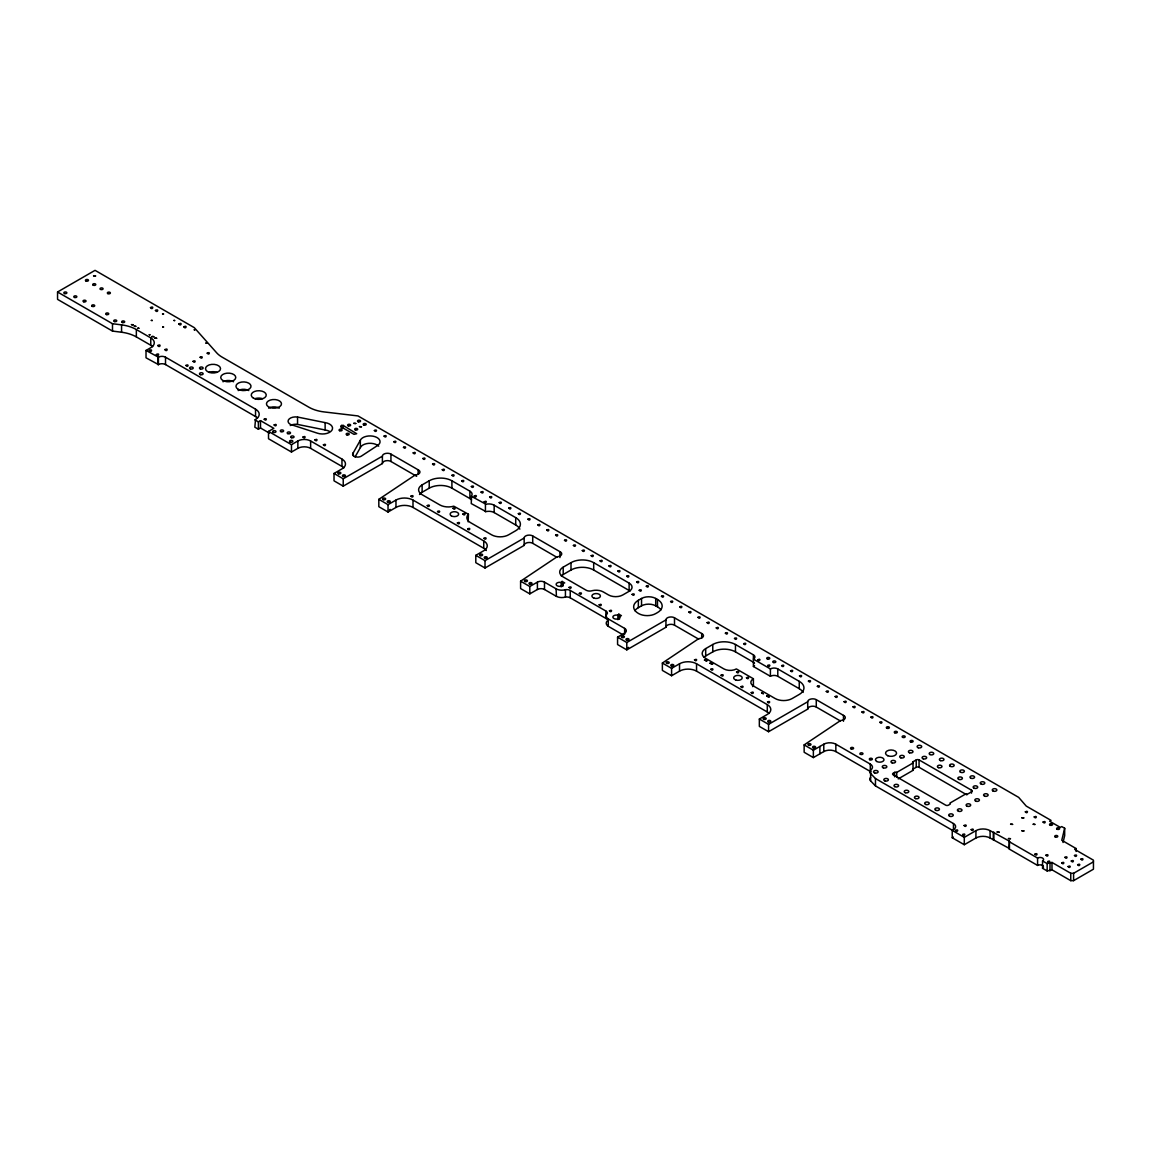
<?xml version="1.0" encoding="UTF-8"?>
<svg xmlns="http://www.w3.org/2000/svg" width="1151" height="1151" viewBox="0 0 1151 1151"><rect width="100%" height="100%" fill="white"/><g stroke="black" fill="none" stroke-linecap="round" stroke-linejoin="round"><path stroke-width="1.5" d="M152.68 346.681A12.028 6.949 0 0 0 150.767 345.242L136.35 336.912A30.07 17.366 0 0 0 121.574 332.236L112.496 331.085L57.55 299.361L57.55 291.994L95.044 270.341L194.289 327.647L216.661 352.81A30.07 17.366 0 0 0 222.157 357.155L308.842 407.195A30.07 17.366 0 0 0 324.093 411.929L357.975 415.928L1018.664 797.37L1026.246 806.088L1051.064 820.404L1049.64 821.224L1060.272 827.368L1061.697 826.547L1064.675 828.274L1061.769 840.259L1076.084 848.532L1076.084 851.467M1063.006 842.489L1064.675 835.64L1064.675 828.274M353.285 452.746L360.349 440.214A10.028 5.784 0 0 1 375.039 436.689A10.028 5.784 0 0 1 377.111 445.797L361.169 456.242A5.007 2.892 0 0 1 354.566 456.487A5.007 2.892 0 0 1 353.285 452.746L353.285 455.695M355.055 456.976L360.349 447.581L360.349 440.214M519.864 529.143A16.042 9.266 0 0 0 515.706 525L494.167 512.569A7.525 4.345 0 0 0 485.981 511.62L471.263 503.591L471.522 495.908A7.525 4.345 0 0 0 469.896 491.175L451.911 480.787A16.042 9.266 0 0 0 429.222 480.787L422.129 484.888A12.028 6.949 0 0 0 422.129 494.714L439.811 504.915A12.028 6.949 0 0 0 453.782 506.195L468.428 514.238L468.169 521.863M561.184 586.938L561.184 582.521L562.12 581.428L564.695 582.91L562.81 583.456L562.81 586.406M617.886 619.684L617.886 615.267L618.835 614.174L621.411 615.656L619.526 616.202L619.526 619.152M468.428 514.238L468.169 514.497A12.028 6.949 0 0 0 470.385 522.568L491.606 534.812A12.028 6.949 0 0 0 508.613 534.812L515.706 530.726A16.042 9.266 0 0 0 515.706 517.633L494.167 505.203A7.525 4.345 0 0 0 485.981 504.253L471.263 496.225M762.365 693.19C759.415 691.492 765.588 695.031 762.609 693.334M257.536 418.043A12.532 7.237 0 0 0 255.536 416.533L165.514 364.565A5.007 2.892 0 0 0 158.421 364.565L146.019 357.803L146.019 350.436L150.767 347.703A12.028 6.949 0 0 0 150.767 337.876L136.35 329.546A30.07 17.366 0 0 0 121.574 324.87L112.496 323.719L57.55 291.994M146.019 350.436L158.421 357.198A5.007 2.892 0 0 1 165.514 357.198L255.536 409.166A12.532 7.237 0 0 1 255.536 419.41L254.831 427.179L258.385 429.222L260.5 427.999L269.392 433.121M254.831 419.813L258.385 421.856L260.5 420.633L273.837 428.33L268.514 431.395L268.514 438.761L291.476 452.026L297.864 448.343A9.021 5.208 0 0 1 310.626 448.343L341.962 466.428A12.028 6.949 0 0 1 343.861 467.867M268.514 431.395L291.476 444.66L297.864 440.977A9.021 5.208 0 0 1 310.626 440.977L341.962 459.062A12.028 6.949 0 0 1 341.962 468.889L334.02 473.464L334.02 480.83L343.228 486.154L382.391 463.551A5.007 2.892 0 0 1 387.383 460.63L388.362 460.688A5.007 2.892 0 0 1 390.937 461.479L416.648 476.313M341.459 425.467L340.854 426.733L354.004 434.344L356.681 433.711L343.027 425.338L341.459 425.467L341.459 428.402M334.02 473.464L343.228 478.787L382.391 456.184A5.007 2.892 0 0 1 387.383 453.264L388.362 453.321A5.007 2.892 0 0 1 390.937 454.113L418.158 469.824A5.036 2.906 0 0 1 419.755 471.248L419.928 471.809A5.036 2.906 0 0 1 415.281 474.946L378.823 499.333L378.823 506.699L388.031 512.022L395.973 507.433A12.028 6.949 0 0 1 412.993 507.433L483.737 548.279A12.028 6.949 0 0 1 486.341 550.538M378.823 499.333L388.031 504.656L395.973 500.066A12.028 6.949 0 0 1 412.993 500.066L483.737 540.912A12.028 6.949 0 0 1 483.737 550.739L475.795 555.329L475.795 562.695L485.017 568.004L524.165 545.401A5.007 2.892 0 0 1 529.158 542.481L530.136 542.538A5.007 2.892 0 0 1 532.712 543.33L556.911 557.3M419.525 494.513A12.028 6.949 0 0 1 422.129 492.254L429.222 488.168A16.042 9.266 0 0 1 451.911 488.168L469.896 498.541A7.525 4.345 0 0 1 471.522 499.951M475.795 555.329L485.017 560.638L524.165 538.035A5.007 2.892 0 0 1 529.158 535.114L530.136 535.172A5.007 2.892 0 0 1 532.712 535.963L559.933 551.674A5.036 2.906 0 0 1 561.53 553.099L561.702 553.66A5.036 2.906 0 0 1 557.055 556.796L520.597 581.183L520.597 588.549L529.805 593.873L537.402 589.499A5.007 2.892 0 0 1 544.495 589.499L556.422 596.376A8.014 4.633 0 0 0 565.429 597.067A5.007 2.892 0 0 1 570.234 597.815L605.886 618.404A5.007 2.892 0 0 1 607.109 619.555M563.199 567.155L570.997 562.652A16.042 9.266 0 0 1 593.686 562.652L629.122 583.111A10.028 5.784 0 0 1 629.122 591.297L622.749 594.981A10.028 5.784 0 0 1 608.577 594.981L603.253 591.916A10.028 5.784 0 0 0 592.333 590.65L591.916 590.78A5.007 2.892 0 0 1 586.161 590.218L563.199 576.968A12.028 6.949 0 0 1 563.199 567.155L563.199 574.522A12.028 6.949 0 0 0 561.285 575.96M520.597 581.183L529.805 586.506L537.402 582.133A5.007 2.892 0 0 1 544.495 582.133L556.422 589.01A8.014 4.633 0 0 0 565.429 589.7A5.007 2.892 0 0 1 570.234 590.449L605.886 611.037A5.007 2.892 0 0 1 607.296 613.541A8.014 4.633 0 0 0 608.275 618.95L608.275 626.317L623.137 634.906M563.199 574.522L570.997 570.018A16.042 9.266 0 0 1 593.686 570.018L629.122 590.477A10.028 5.784 0 0 1 629.985 591.053M638.345 600.304L641.539 598.462A10.028 5.784 0 0 1 655.71 598.462L657.48 599.484A16.042 9.266 0 0 1 657.48 612.577L655.71 613.598A12.028 6.949 0 0 1 638.704 613.598L638.345 613.397A16.042 9.266 0 0 1 638.345 600.304L638.345 607.67A16.042 9.266 0 0 0 634.863 610.677M638.345 607.67L641.539 605.829A10.028 5.784 0 0 1 655.71 605.829L657.48 606.85A16.042 9.266 0 0 1 660.962 609.857M698.686 639.15L674.5 625.18A5.007 2.892 0 0 0 671.911 624.389L670.932 624.331A5.007 2.892 0 0 0 665.94 627.266L626.791 649.869L617.569 644.546L617.569 637.179L624.633 633.108A5.769 3.338 0 0 0 624.633 628.388L608.577 619.123M617.569 637.179L626.791 642.503L665.94 619.9A5.007 2.892 0 0 1 670.932 616.965L671.911 617.022A5.007 2.892 0 0 1 674.5 617.814L701.707 633.525A5.021 2.906 0 0 1 703.275 634.964L703.448 635.525A5.021 2.906 0 0 1 698.743 638.632L662.372 663.048L662.372 670.414L671.594 675.738L679.536 671.148A12.028 6.949 0 0 1 696.542 671.148L767.285 711.994A12.028 6.949 0 0 1 769.199 713.433M662.372 663.048L671.594 668.357L679.536 663.782A12.028 6.949 0 0 1 696.542 663.782L767.285 704.628A12.028 6.949 0 0 1 767.285 714.454L759.343 719.03L759.343 726.396L768.566 731.719L807.714 709.117A5.007 2.892 0 0 1 812.707 706.196L813.699 706.254A5.007 2.892 0 0 1 816.275 707.045L840.46 721.001M752.639 686.629A8.82 5.093 0 0 1 753.401 686.125L753.401 678.759L736.381 668.932A8.82 5.093 0 0 1 723.907 668.932L705.692 658.415A12.028 6.949 0 0 1 705.692 648.603L712.771 644.502A16.042 9.266 0 0 1 735.46 644.502L753.401 654.861L753.401 666.487L770.407 676.299A5.208 3.007 0 0 1 777.788 676.299L799.254 688.701A16.042 9.266 0 0 1 803.168 692.398M703.779 657.408A12.028 6.949 0 0 1 705.692 655.969L712.771 651.869A16.042 9.266 0 0 1 735.46 651.869L753.401 662.228A5.208 3.007 0 0 1 754.524 663.206M759.343 719.03L768.566 724.353L807.714 701.75A5.007 2.892 0 0 1 812.707 698.83L813.699 698.887A5.007 2.892 0 0 1 816.275 699.679L843.482 715.39A5.036 2.906 0 0 1 845.079 716.8L845.266 717.375A5.036 2.906 0 0 1 840.618 720.512L804.146 744.898L804.146 752.265L813.369 757.588L823.785 751.574A8.517 4.921 0 0 1 835.842 751.574L870.3 771.472A7.525 4.345 0 0 1 870.818 771.789M804.146 744.898L813.369 750.222L823.785 744.208A8.517 4.921 0 0 1 835.842 744.208L870.3 764.106A7.525 4.345 0 0 1 870.616 770.048L870.616 780.896L875.465 785.903L951.92 830.044M913.031 761.761A1.511 0.863 0 0 0 913.031 762.984L896.73 772.407A1.511 0.863 0 0 0 894.6 772.407L893.19 773.213A2 1.151 0 0 0 893.19 774.853L945.647 805.139A2 1.151 0 0 0 948.482 805.139L949.906 804.319A1.511 0.863 0 0 0 949.906 803.096L966.207 793.686A1.511 0.863 0 0 0 968.336 793.686L971.516 791.845A2 1.151 0 0 0 971.516 790.205L919.059 759.919A2 1.151 0 0 0 916.225 759.919L913.031 761.761L913.031 770.35L898.212 778.91M966.898 794.895L919.059 767.285A2 1.151 0 0 0 916.225 767.285L913.031 769.127A1.511 0.863 0 0 0 913.031 770.35M952.237 830.389L964.293 837.352L975.919 830.648A10.028 5.784 0 0 1 990.09 830.648L1009.441 841.165L1009.441 848.532L990.09 838.014A10.028 5.784 0 0 0 975.919 838.014L964.293 844.719L952.237 837.755L952.237 830.389L953.445 829.698A7.525 4.345 0 0 0 953.445 823.555L875.465 778.536L870.616 773.53A6.014 3.467 0 0 1 870.616 770.048M952.237 837.755L953.445 837.065M1043.453 866.343A3.511 2.029 0 0 0 1037.583 865.423L1008.88 848.848L1009.441 841.165M1008.88 841.482L1037.583 858.056A3.511 2.029 0 0 1 1042.547 858.056A3.511 2.029 0 0 1 1042.547 860.934L1047.165 863.581L1051.985 862.444L1070.761 873.292L1073.595 873.292L1093.45 861.826M1076.084 848.532L1074.66 849.352L1093.45 860.185L1093.45 869.192L1073.595 880.659L1070.761 880.659L1051.985 869.811L1047.165 870.962L1042.547 868.3L1042.547 860.934M297.548 417.05L325.129 422.618A10.028 5.784 0 0 1 331.79 430.416A10.028 5.784 0 0 1 317.518 433.222L293.649 425.438A7.525 4.345 0 0 1 288.325 420.115A7.525 4.345 0 0 1 297.548 417.05L297.548 424.417L325.129 429.985A10.028 5.784 0 0 1 329.618 431.481M561.184 582.521L560.566 582.377A3.511 2.029 0 0 0 556.163 584.161A3.511 2.029 0 0 0 559.962 586.363A3.511 2.029 0 0 0 563.04 583.816L562.81 583.456M617.886 615.267L617.281 615.123A3.511 2.029 0 0 0 612.879 616.907A3.511 2.029 0 0 0 616.677 619.094A3.511 2.029 0 0 0 619.756 616.562L619.526 616.202M556.106 588.837L556.422 596.376M753.401 654.861A5.208 3.007 0 0 1 753.401 659.12L770.407 668.932A5.208 3.007 0 0 1 777.788 668.932L799.254 681.334A16.042 9.266 0 0 1 799.254 694.441L792.176 698.528A12.028 6.949 0 0 1 775.155 698.528L753.401 685.967A8.82 5.093 0 0 1 753.401 678.759M1073.595 873.292L1073.595 880.659M1070.761 873.292L1070.761 880.659M1051.985 862.444L1051.985 869.811M1050 863.581L1050 870.962M1047.165 863.581L1047.165 870.962M1037.583 858.056L1037.583 865.423M993.845 832.159L993.845 839.525M993.284 832.49L993.284 839.856M990.09 830.648L990.09 838.014M975.919 830.648L975.919 838.014M971.516 790.205L971.516 793.154M964.293 837.352L964.293 844.719M953.445 823.555L953.445 830.921M919.059 759.919L919.059 767.285M916.225 759.919L916.225 767.285M896.73 772.407L896.73 776.824M894.6 772.407L894.6 776.824M875.465 778.536L875.465 785.903M870.3 764.106L870.3 771.472M843.482 715.39L843.482 721.274M835.842 744.208L835.842 751.574M823.785 744.208L823.785 751.574M819.886 746.452L819.886 753.819M816.275 699.679L816.275 707.045M813.369 750.222L813.369 757.588M807.714 701.75L807.714 709.117M799.254 681.334L799.254 688.701M777.788 668.932L777.788 676.299M770.407 668.932L770.407 676.299M768.566 724.353L768.566 731.719M767.285 704.628L767.285 711.994M735.46 644.502L735.46 651.869M712.771 644.502L712.771 651.869M705.692 648.603L705.692 655.969M701.707 633.525L701.707 637.956M696.542 663.782L696.542 671.148M679.536 663.782L679.536 671.148M674.5 617.814L674.5 625.18M671.594 668.357L671.594 675.738M665.94 619.9L665.94 627.266M657.48 599.484L657.48 606.85M655.71 598.462L655.71 605.829M641.539 598.462L641.539 605.829M629.122 583.111L629.122 590.477M626.791 642.503L626.791 649.869M624.633 628.388L624.633 634.287M618.835 614.174L618.835 618.591M605.886 611.037L605.886 618.404M593.686 562.652L593.686 570.018M570.997 562.652L570.997 570.018M570.234 590.449L570.234 597.815M565.429 589.7L565.429 597.067M562.12 581.428L562.12 585.845M559.933 551.674L559.933 557.573M544.495 582.133L544.495 589.499M537.402 582.133L537.402 589.499M532.712 535.963L532.712 543.33M529.805 586.506L529.805 593.873M524.165 538.035L524.165 545.401M515.706 517.633L515.706 525M494.167 505.203L494.167 512.569M485.434 504.411L485.434 511.778M485.017 560.638L485.017 568.004M483.737 540.912L483.737 548.279M469.896 491.175L469.896 498.541M451.911 480.787L451.911 488.168M429.222 480.787L429.222 488.168M422.129 484.888L422.129 492.254M418.158 469.824L418.158 474.241M412.993 500.066L412.993 507.433M395.973 500.066L395.973 507.433M390.937 454.113L390.937 461.479M388.031 504.656L388.031 512.022M382.391 456.184L382.391 463.551M343.3 425.467L343.3 428.402M343.228 478.787L343.228 486.154M341.962 459.062L341.962 466.428M325.129 422.618L325.129 429.985M310.626 440.977L310.626 448.343M297.864 440.977L297.864 448.343M291.476 444.66L291.476 452.026M260.5 420.633L260.5 427.999M258.385 421.856L258.385 429.222M255.536 409.166L255.536 416.533M165.514 357.198L165.514 364.565M158.421 357.198L158.421 364.565M158.075 357.4L158.075 364.766M150.767 337.876L150.767 345.242M136.35 329.546L136.35 336.912M121.574 324.87L121.574 332.236M112.496 323.719L112.496 331.085M1043.453 867.379A3.511 2.029 0 0 1 1042.547 868.3M870.616 780.896A6.014 3.467 0 0 1 870.616 777.414M608.275 626.317A8.014 4.633 0 0 1 607.095 621.123M754.524 665.508A5.208 3.007 0 0 1 753.401 666.487M209.252 372.262A7.525 4.345 0 0 1 216.762 372.262M222.934 381.744A7.525 4.345 0 0 1 233.567 381.744M238.171 390.549A7.525 4.345 0 0 1 248.803 390.549M254.975 398.663A7.525 4.345 0 0 1 262.486 398.663M268.658 408.145A7.525 4.345 0 0 1 279.29 408.145M290.282 425.539A7.525 4.345 0 0 1 297.548 424.417M360.349 447.581A10.028 5.784 0 0 1 368.723 443.336A10.028 5.784 0 0 1 378.708 446.185M628.561 647.409A1.511 0.863 0 0 1 627.885 647.639M390.045 509.389A1.511 0.863 0 0 1 389.498 509.706M1047.655 861.595C1049.813 864.574 1051.122 859.236 1047.655 861.595M302.986 437.049C304.9 440.085 306.612 434.805 302.986 437.049M93.591 275.808L95.562 275.952L93.591 275.808M131.473 324.64L133.243 324.783L131.473 324.64M134.307 326.28L136.077 326.409L134.394 326.15M137.875 328.179L138.868 328.251L137.875 328.179M150.479 307.59C152.522 310.871 154.392 305.173 150.479 307.59M151.342 320.41L152.335 320.482L151.342 320.41M149.227 334.725L150.191 334.883L149.357 334.596M155.443 310.453C157.486 313.734 159.356 308.036 155.443 310.453M152.018 336.509L153.802 336.653L152.018 336.509M149.27 350.436C151.313 353.717 153.198 348.019 149.27 350.436M154.853 338.149L156.637 338.279L154.853 338.149M162.55 313.935L163.528 314.022L162.55 313.935M157.773 345.53C159.831 348.811 161.701 343.113 157.773 345.53M156.363 354.522C158.406 357.803 160.277 352.12 156.363 354.522M162.694 326.956L163.672 327.028L162.737 326.884M164.866 349.616C166.909 352.897 168.794 347.199 164.866 349.616M173.887 320.482L174.88 320.568L173.945 320.424M178.837 323.949C180.88 327.244 182.75 321.546 178.837 323.949M183.8 326.826C185.843 330.107 187.714 324.409 183.8 326.826M185.944 365.428C187.843 368.478 189.584 363.184 185.944 365.428M193.037 361.342C194.936 364.378 196.677 359.098 193.037 361.342M200.13 357.242C202.029 360.292 203.77 355.012 200.13 357.242M207.209 353.156C209.122 356.191 210.849 350.911 207.209 353.156M264.212 419.209C266.111 422.259 267.852 416.964 264.212 419.209M274.139 424.935C276.039 427.985 277.779 422.705 274.139 424.935M314.899 439.883C316.798 442.919 318.539 437.639 314.899 439.883M323.402 444.79C325.301 447.84 327.042 442.545 323.402 444.79M353.817 423.352L355.788 423.496L353.817 423.352M359.486 426.618L361.457 426.776L359.486 426.618M374.363 430.503C376.276 433.553 378.017 428.258 374.363 430.503M384.074 436.1C385.973 439.15 387.714 433.869 384.074 436.1M393.771 441.696C395.671 444.746 397.412 439.466 393.771 441.696M403.469 447.307C405.368 450.343 407.109 445.063 403.469 447.307M413.166 452.904C415.065 455.94 416.806 450.66 413.166 452.904M410.95 496.153C412.849 499.203 414.59 493.908 410.95 496.153M422.863 458.501C424.762 461.551 426.503 456.256 422.863 458.501M432.56 464.098C434.459 467.148 436.2 461.853 432.56 464.098M427.251 505.562C429.15 508.613 430.891 503.332 427.251 505.562M442.257 469.694C444.157 472.744 445.897 467.45 442.257 469.694M437.538 511.504C439.437 514.54 441.178 509.26 437.538 511.504M451.955 475.291C453.854 478.341 455.595 473.061 451.955 475.291M452.99 508.31C454.89 511.361 456.63 506.066 452.99 508.31M461.652 480.888C463.551 483.938 465.292 478.658 461.652 480.888M457.379 522.957C459.278 526.007 461.019 520.727 457.379 522.957M462.903 514.037C464.817 517.087 466.558 511.792 462.903 514.037M471.349 486.499C473.248 489.535 474.989 484.254 471.349 486.499M474.255 496.023C476.154 499.074 477.895 493.793 474.255 496.023M467.666 528.899C469.565 531.935 471.306 526.654 467.666 528.899M481.046 492.096C482.945 495.131 484.686 489.851 481.046 492.096M484.183 501.764C486.082 504.8 487.823 499.52 484.183 501.764M489.635 497.045C491.535 500.095 493.275 494.815 489.635 497.045M483.967 538.308C485.866 541.358 487.607 536.064 483.967 538.308M499.203 502.584C501.102 505.62 502.843 500.34 499.203 502.584M508.771 508.109C510.684 511.145 512.411 505.865 508.771 508.109M518.338 513.634C520.252 516.67 521.993 511.389 518.338 513.634M527.921 519.159C529.82 522.194 531.561 516.914 527.921 519.159M537.834 524.885C539.747 527.935 541.488 522.64 537.834 524.885M546.725 530.021C548.639 533.057 550.365 527.777 546.725 530.021M555.616 535.143C557.516 538.193 559.257 532.913 555.616 535.143M564.508 540.279C566.407 543.33 568.148 538.035 564.508 540.279M573.399 545.416C575.299 548.452 577.039 543.171 573.399 545.416M569.026 587.413C570.939 590.463 572.666 585.183 569.026 587.413M582.291 550.538C584.19 553.588 585.931 548.308 582.291 550.538M579.313 593.355C581.212 596.405 582.953 591.11 579.313 593.355M591.182 555.674C593.082 558.724 594.822 553.444 591.182 555.674M600.059 560.81C601.973 563.861 603.714 558.566 600.059 560.81M599.153 604.807C601.067 607.857 602.793 602.577 599.153 604.807M608.951 565.947C610.864 568.982 612.591 563.702 608.951 565.947M617.842 571.069C619.742 574.119 621.482 568.839 617.842 571.069M609.44 610.749C611.339 613.8 613.08 608.505 609.44 610.749M626.734 576.205C628.633 579.255 630.374 573.961 626.734 576.205M632.115 594.376C634.028 597.427 635.769 592.132 632.115 594.376M636.661 581.931C638.56 584.981 640.301 579.701 636.661 581.931M639.208 590.29C641.107 593.326 642.848 588.046 639.208 590.29M646.301 586.19C648.2 589.24 649.941 583.945 646.301 586.19M661.465 596.261C663.379 599.311 665.105 594.017 661.465 596.261M670.601 601.527C672.501 604.577 674.241 599.297 670.601 601.527M679.737 606.807C681.637 609.843 683.377 604.563 679.737 606.807M688.859 612.073C690.758 615.123 692.499 609.829 688.859 612.073M697.995 617.339C699.894 620.389 701.635 615.109 697.995 617.339M694.499 659.868C696.413 662.904 698.139 657.624 694.499 659.868M707.117 622.619C709.03 625.669 710.757 620.375 707.117 622.619M704.484 660.055L705.851 660.156L704.484 660.055M705.721 660.775L707.102 660.875L705.793 660.674M716.253 627.885C718.152 630.935 719.893 625.655 716.253 627.885M709.966 663.221L711.347 663.336L709.966 663.221M711.217 663.94L712.598 664.041L711.217 663.94M710.814 669.278C712.714 672.328 714.454 667.033 710.814 669.278M725.389 633.165C727.288 636.201 729.029 630.921 725.389 633.165M721.087 675.205C722.986 678.256 724.727 672.975 721.087 675.205M734.511 638.431C736.41 641.481 738.151 636.186 734.511 638.431M736.539 672.011C738.438 675.062 740.179 669.781 736.539 672.011M743.647 643.697C745.546 646.747 747.287 641.467 743.647 643.697M740.942 686.672C742.841 689.722 744.582 684.428 740.942 686.672M746.467 677.752C748.366 680.788 750.107 675.508 746.467 677.752M757.804 659.739C759.718 662.789 761.444 657.494 757.804 659.739M751.215 692.6C753.114 695.65 754.855 690.37 751.215 692.6M767.731 665.465C769.631 668.515 771.371 663.235 767.731 665.465M766.681 695.967L768.062 696.067L766.681 695.967M767.918 696.686L769.3 696.787L767.918 696.686M767.516 702.009C769.429 705.059 771.156 699.779 767.516 702.009M781.63 665.638C783.529 668.673 785.27 663.393 781.63 665.638M790.564 670.788C792.463 673.839 794.204 668.544 790.564 670.788M799.485 675.939C801.398 678.989 803.139 673.709 799.485 675.939M808.419 681.104C810.318 684.154 812.059 678.86 808.419 681.104M817.354 686.255C819.253 689.305 820.994 684.025 817.354 686.255M826.289 691.42C828.188 694.456 829.929 689.176 826.289 691.42M835.151 696.528C837.05 699.578 838.791 694.298 835.151 696.528M844.086 701.693C845.985 704.729 847.726 699.448 844.086 701.693M853.006 706.843C854.92 709.894 856.661 704.613 853.006 706.843M861.941 712.009C863.84 715.044 865.581 709.764 861.941 712.009M870.875 717.159C872.775 720.209 874.515 714.915 870.875 717.159M879.81 722.31C881.709 725.36 883.45 720.08 879.81 722.31M955.589 830.403C957.488 833.453 959.229 828.159 955.589 830.403M964.092 825.497C965.991 828.547 967.732 823.253 964.092 825.497M962.682 834.504C964.581 837.54 966.322 832.259 962.682 834.504M971.185 829.583C973.084 832.633 974.825 827.353 971.185 829.583M997.14 832L999.111 832.159L997.14 832M1010.607 824.231L1012.578 824.375L1010.607 824.231M1008.477 838.561L1010.449 838.705L1008.477 838.561M1021.8 817.757L1023.771 817.915L1021.8 817.757M1025.34 811.829C1027.239 814.865 1028.98 809.585 1025.34 811.829M1021.944 830.777L1023.915 830.921L1021.944 830.777M1034.202 816.937C1036.101 819.987 1037.842 814.707 1034.202 816.937M1033.152 824.317L1035.123 824.461L1033.253 824.174M1034.907 854.186C1036.821 857.236 1038.547 851.941 1034.907 854.186M1043.065 822.059C1044.964 825.109 1046.705 819.814 1043.065 822.059M1045.899 855.207C1047.798 858.258 1049.539 852.963 1045.899 855.207M1061.711 862.862C1063.61 865.912 1065.351 860.617 1061.711 862.862M1064.905 857.337C1066.804 860.387 1068.545 855.092 1064.905 857.337M1068.085 866.545C1069.998 869.595 1071.725 864.3 1068.085 866.545M1071.279 861.02C1073.178 864.07 1074.919 858.775 1071.279 861.02M1074.473 855.495C1076.372 858.545 1078.113 853.251 1074.473 855.495M1077.653 864.703C1079.566 867.753 1081.307 862.459 1077.653 864.703M1080.847 859.178C1082.746 862.228 1084.487 856.934 1080.847 859.178M194.246 329.833L195.023 329.92L194.289 329.79M205.971 343.041L206.763 343.127L205.971 343.041M1050.302 825.253A1.511 0.863 0 0 0 1052.561 824.504A1.511 0.863 0 0 0 1050.302 823.756A1.511 0.863 0 0 0 1050.302 825.253M1057.078 829.209A1.511 0.863 0 0 0 1059.596 828.821A1.511 0.863 0 0 0 1057.755 827.756A1.511 0.863 0 0 0 1057.078 829.209M1055.352 837.022A1.511 0.863 0 0 0 1057.755 836.46A1.511 0.863 0 0 0 1055.712 835.525A1.511 0.863 0 0 0 1055.352 837.022M940.525 760.624A2.302 1.338 0 0 0 943.978 759.473A2.302 1.338 0 0 0 940.525 758.322A2.302 1.338 0 0 0 940.525 760.624M929.835 754.509A2.302 1.338 0 0 0 933.691 753.919A2.302 1.338 0 0 0 930.871 752.294A2.302 1.338 0 0 0 929.835 754.509M960.466 772.192A2.302 1.338 0 0 0 964.322 771.602A2.302 1.338 0 0 0 961.502 769.976A2.302 1.338 0 0 0 960.466 772.192M950.251 766.307A2.302 1.338 0 0 0 954.107 765.703A2.302 1.338 0 0 0 951.287 764.077A2.302 1.338 0 0 0 950.251 766.307M970.667 778.09A2.302 1.338 0 0 0 974.523 777.5A2.302 1.338 0 0 0 971.703 775.86A2.302 1.338 0 0 0 970.667 778.09M981.357 784.191A2.302 1.338 0 0 0 984.81 783.04A2.302 1.338 0 0 0 981.357 781.889A2.302 1.338 0 0 0 981.357 784.191M918.268 747.776A2.302 1.338 0 0 0 921.721 746.611A2.302 1.338 0 0 0 918.268 745.46A2.302 1.338 0 0 0 918.268 747.776M909.549 752.797A2.302 1.338 0 0 0 913.002 751.646A2.302 1.338 0 0 0 909.549 750.495A2.302 1.338 0 0 0 909.549 752.797M992.925 790.938A2.302 1.338 0 0 0 996.78 790.349A2.302 1.338 0 0 0 993.96 788.708A2.302 1.338 0 0 0 992.925 790.938M984.695 796.19A2.302 1.338 0 0 0 988.148 795.039A2.302 1.338 0 0 0 984.695 793.888A2.302 1.338 0 0 0 984.695 796.19M975.962 801.225A2.302 1.338 0 0 0 979.429 800.074A2.302 1.338 0 0 0 975.962 798.909A2.302 1.338 0 0 0 975.962 801.225M900.83 757.833A2.302 1.338 0 0 0 904.283 756.682A2.302 1.338 0 0 0 900.83 755.531A2.302 1.338 0 0 0 900.83 757.833M966.768 806.045A2.302 1.338 0 0 0 970.624 805.441A2.302 1.338 0 0 0 967.804 803.815A2.302 1.338 0 0 0 966.768 806.045M892.111 762.868A2.302 1.338 0 0 0 895.564 761.717A2.302 1.338 0 0 0 892.111 760.566A2.302 1.338 0 0 0 892.111 762.868M958.524 811.282A2.302 1.338 0 0 0 961.991 810.131A2.302 1.338 0 0 0 958.524 808.98A2.302 1.338 0 0 0 958.524 811.282M883.392 767.904A2.302 1.338 0 0 0 886.845 766.753A2.302 1.338 0 0 0 883.392 765.602A2.302 1.338 0 0 0 883.392 767.904M874.674 772.94A2.302 1.338 0 0 0 878.127 771.789A2.302 1.338 0 0 0 874.674 770.638A2.302 1.338 0 0 0 874.674 772.94M949.805 816.318A2.302 1.338 0 0 0 953.273 815.167A2.302 1.338 0 0 0 949.805 814.016A2.302 1.338 0 0 0 949.805 816.318M925.778 804.491A2.302 1.338 0 0 0 929.231 803.34A2.302 1.338 0 0 0 925.778 802.189A2.302 1.338 0 0 0 925.778 804.491M915.577 798.607A2.302 1.338 0 0 0 919.03 797.456A2.302 1.338 0 0 0 915.577 796.291A2.302 1.338 0 0 0 915.577 798.607M905.362 792.708A2.302 1.338 0 0 0 908.815 791.557A2.302 1.338 0 0 0 905.362 790.406A2.302 1.338 0 0 0 905.362 792.708M935.993 810.39A2.302 1.338 0 0 0 939.446 809.239A2.302 1.338 0 0 0 935.993 808.088A2.302 1.338 0 0 0 935.993 810.39M894.672 786.608A2.302 1.338 0 0 0 898.528 786.004A2.302 1.338 0 0 0 895.708 784.378A2.302 1.338 0 0 0 894.672 786.608M884.946 780.925A2.302 1.338 0 0 0 888.399 779.774A2.302 1.338 0 0 0 884.946 778.608A2.302 1.338 0 0 0 884.946 780.925M974.264 788.291A2.302 1.338 0 0 0 977.731 787.14A2.302 1.338 0 0 0 974.264 785.989A2.302 1.338 0 0 0 974.264 788.291M923.231 758.826A2.302 1.338 0 0 0 926.684 757.675A2.302 1.338 0 0 0 923.231 756.509A2.302 1.338 0 0 0 923.231 758.826M958.956 779.443A2.302 1.338 0 0 0 962.409 778.292A2.302 1.338 0 0 0 958.956 777.141A2.302 1.338 0 0 0 958.956 779.443M938.54 767.659A2.302 1.338 0 0 0 941.993 766.508A2.302 1.338 0 0 0 938.54 765.357A2.302 1.338 0 0 0 938.54 767.659M622.144 637.525A1.511 0.863 0 0 0 624.389 636.762A1.511 0.863 0 0 0 622.144 636.014A1.511 0.863 0 0 0 622.144 637.525M626.748 640.186A1.511 0.863 0 0 0 629.007 639.424A1.511 0.863 0 0 0 626.748 638.676A1.511 0.863 0 0 0 626.748 640.186M529.762 584.19A1.511 0.863 0 0 0 532.021 583.442A1.511 0.863 0 0 0 529.762 582.694A1.511 0.863 0 0 0 529.762 584.19M525.158 581.528A1.511 0.863 0 0 0 527.417 580.78A1.511 0.863 0 0 0 525.158 580.032A1.511 0.863 0 0 0 525.158 581.528M484.974 558.321A1.511 0.863 0 0 0 487.218 557.573A1.511 0.863 0 0 0 484.974 556.825A1.511 0.863 0 0 0 484.974 558.321M338.581 473.809A1.511 0.863 0 0 0 340.84 473.061A1.511 0.863 0 0 0 338.581 472.313A1.511 0.863 0 0 0 338.581 473.809M342.883 476.327A1.511 0.863 0 0 0 345.401 475.939A1.511 0.863 0 0 0 343.559 474.874A1.511 0.863 0 0 0 342.883 476.327M383.384 499.678A1.511 0.863 0 0 0 385.643 498.93A1.511 0.863 0 0 0 383.384 498.167A1.511 0.863 0 0 0 383.384 499.678M480.355 555.66A1.511 0.863 0 0 0 482.614 554.911A1.511 0.863 0 0 0 480.355 554.163A1.511 0.863 0 0 0 480.355 555.66M387.988 502.34A1.511 0.863 0 0 0 390.247 501.591A1.511 0.863 0 0 0 387.988 500.829A1.511 0.863 0 0 0 387.988 502.34M666.933 663.393A1.511 0.863 0 0 0 669.191 662.631A1.511 0.863 0 0 0 666.933 661.883A1.511 0.863 0 0 0 666.933 663.393M671.551 666.041A1.511 0.863 0 0 0 673.81 665.292A1.511 0.863 0 0 0 671.551 664.544A1.511 0.863 0 0 0 671.551 666.041M270.212 407.612A7.525 4.345 0 0 0 281.491 403.857A7.525 4.345 0 0 0 270.212 400.088A7.525 4.345 0 0 0 270.212 407.612M253.421 398.117A7.525 4.345 0 0 0 265.996 396.174A7.525 4.345 0 0 0 256.788 390.865A7.525 4.345 0 0 0 253.421 398.117M238.171 389.326A7.525 4.345 0 0 0 250.76 387.369A7.525 4.345 0 0 0 241.552 382.06A7.525 4.345 0 0 0 238.171 389.326M209.252 372.406A7.525 4.345 0 0 0 220.532 368.651A7.525 4.345 0 0 0 209.252 364.896A7.525 4.345 0 0 0 209.252 372.406M224.488 381.211A7.525 4.345 0 0 0 235.768 377.456A7.525 4.345 0 0 0 224.488 373.687A7.525 4.345 0 0 0 224.488 381.211M64.6 293.563A1.511 0.863 0 0 0 66.859 292.814A1.511 0.863 0 0 0 64.6 292.066A1.511 0.863 0 0 0 64.6 293.563M85.908 280.945A1.511 0.863 0 0 0 88.426 280.556A1.511 0.863 0 0 0 86.584 279.492A1.511 0.863 0 0 0 85.908 280.945M100.511 289.376A1.511 0.863 0 0 0 103.029 288.987A1.511 0.863 0 0 0 101.187 287.923A1.511 0.863 0 0 0 100.511 289.376M93.202 285.16A1.511 0.863 0 0 0 95.72 284.772A1.511 0.863 0 0 0 93.878 283.707A1.511 0.863 0 0 0 93.202 285.16M107.806 293.591A1.511 0.863 0 0 0 110.323 293.203A1.511 0.863 0 0 0 108.482 292.138A1.511 0.863 0 0 0 107.806 293.591M74.585 297.462A1.511 0.863 0 0 0 76.844 296.699A1.511 0.863 0 0 0 74.585 295.951A1.511 0.863 0 0 0 74.585 297.462M83.778 301.807A1.511 0.863 0 0 0 86.037 301.058A1.511 0.863 0 0 0 83.778 300.31A1.511 0.863 0 0 0 83.778 301.807M92.138 306.324A1.511 0.863 0 0 0 94.655 305.936A1.511 0.863 0 0 0 92.814 304.871A1.511 0.863 0 0 0 92.138 306.324M106.496 314.568A1.511 0.863 0 0 0 108.741 313.806A1.511 0.863 0 0 0 106.496 313.058A1.511 0.863 0 0 0 106.496 314.568M122.438 322.539A1.511 0.863 0 0 0 124.696 321.791A1.511 0.863 0 0 0 122.438 321.043A1.511 0.863 0 0 0 122.438 322.539M200.403 368.939A1.798 1.036 0 0 0 203.123 368.032A1.798 1.036 0 0 0 200.403 367.14A1.798 1.036 0 0 0 200.403 368.939M114.496 321.561A1.511 0.863 0 0 0 116.755 320.812A1.511 0.863 0 0 0 114.496 320.064A1.511 0.863 0 0 0 114.496 321.561M200.403 374.665A1.798 1.036 0 0 0 203.123 373.773A1.798 1.036 0 0 0 200.403 372.866A1.798 1.036 0 0 0 200.403 374.665M190.49 368.939A1.798 1.036 0 0 0 193.195 368.032A1.798 1.036 0 0 0 190.49 367.14A1.798 1.036 0 0 0 190.49 368.939M910.873 742.05A1.511 0.863 0 0 0 913.117 741.302A1.511 0.863 0 0 0 910.873 740.539A1.511 0.863 0 0 0 910.873 742.05M887.119 728.338A1.511 0.863 0 0 0 889.378 727.59A1.511 0.863 0 0 0 887.119 726.828A1.511 0.863 0 0 0 887.119 728.338M894.744 732.784A1.511 0.863 0 0 0 897.262 732.396A1.511 0.863 0 0 0 895.42 731.331A1.511 0.863 0 0 0 894.744 732.784M902.614 737.331A1.511 0.863 0 0 0 905.132 736.942A1.511 0.863 0 0 0 903.29 735.877A1.511 0.863 0 0 0 902.614 737.331M887.824 755.747A5.51 3.18 0 0 0 896.543 753.488A5.51 3.18 0 0 0 888.802 750.265A5.51 3.18 0 0 0 887.824 755.747M876.702 761.458A4.259 2.46 0 0 0 883.839 760.351A4.259 2.46 0 0 0 878.616 757.344A4.259 2.46 0 0 0 876.702 761.458M451.379 515.893A4.259 2.46 0 0 0 458.501 514.785A4.259 2.46 0 0 0 453.278 511.778A4.259 2.46 0 0 0 451.379 515.893M594.031 598.132A4.259 2.46 0 0 0 600.419 596.002A4.259 2.46 0 0 0 594.031 593.873A4.259 2.46 0 0 0 594.031 598.132M735.806 679.996A4.259 2.46 0 0 0 742.208 677.853A4.259 2.46 0 0 0 735.806 675.723A4.259 2.46 0 0 0 735.806 679.996M768.206 721.893A1.511 0.863 0 0 0 770.724 721.504A1.511 0.863 0 0 0 768.882 720.44A1.511 0.863 0 0 0 768.206 721.893M763.919 719.375A1.511 0.863 0 0 0 766.178 718.627A1.511 0.863 0 0 0 763.919 717.864A1.511 0.863 0 0 0 763.919 719.375M808.721 745.244A1.511 0.863 0 0 0 810.966 744.496A1.511 0.863 0 0 0 808.721 743.733A1.511 0.863 0 0 0 808.721 745.244M813.325 747.905A1.511 0.863 0 0 0 815.584 747.143A1.511 0.863 0 0 0 813.325 746.395A1.511 0.863 0 0 0 813.325 747.905M851.323 749.013A1.511 0.863 0 0 0 853.582 748.251A1.511 0.863 0 0 0 851.323 747.503A1.511 0.863 0 0 0 851.323 749.013M860.401 754.293A1.511 0.863 0 0 0 862.919 753.905A1.511 0.863 0 0 0 861.077 752.84A1.511 0.863 0 0 0 860.401 754.293M869.796 759.718A1.511 0.863 0 0 0 872.314 759.329A1.511 0.863 0 0 0 870.473 758.264A1.511 0.863 0 0 0 869.796 759.718M348.365 425.884A1.511 0.863 0 0 0 350.623 425.136A1.511 0.863 0 0 0 348.365 424.388A1.511 0.863 0 0 0 348.365 425.884M355.458 429.97A1.511 0.863 0 0 0 357.702 429.222A1.511 0.863 0 0 0 355.458 428.474A1.511 0.863 0 0 0 355.458 429.97M339.545 430.661A1.511 0.863 0 0 0 342.063 430.273A1.511 0.863 0 0 0 340.221 429.208A1.511 0.863 0 0 0 339.545 430.661M346.94 434.891A1.511 0.863 0 0 0 349.199 434.143A1.511 0.863 0 0 0 346.94 433.38A1.511 0.863 0 0 0 346.94 434.891M358.292 421.798A1.511 0.863 0 0 0 360.551 421.036A1.511 0.863 0 0 0 358.292 420.288A1.511 0.863 0 0 0 358.292 421.798M363.961 425.064A1.511 0.863 0 0 0 366.219 424.316A1.511 0.863 0 0 0 363.961 423.568A1.511 0.863 0 0 0 363.961 425.064M287.692 433.582A1.655 0.95 0 0 0 290.455 433.15A1.655 0.95 0 0 0 288.426 431.985A1.655 0.95 0 0 0 287.692 433.582M280.916 431.625A1.655 0.95 0 0 0 283.592 431.035A1.655 0.95 0 0 0 281.362 429.985A1.655 0.95 0 0 0 280.916 431.625M273.406 432.373A1.655 0.95 0 0 0 275.967 431.625A1.655 0.95 0 0 0 273.564 430.733A1.655 0.95 0 0 0 273.406 432.373M291.404 437.668A1.655 0.95 0 0 0 294.023 436.992A1.655 0.95 0 0 0 291.707 436.028A1.655 0.95 0 0 0 291.404 437.668M290.052 442.013A1.655 0.95 0 0 0 292.786 441.509A1.655 0.95 0 0 0 290.656 440.401A1.655 0.95 0 0 0 290.052 442.013M773.558 662.53A1.511 0.863 0 0 0 775.817 661.782A1.511 0.863 0 0 0 773.558 661.019A1.511 0.863 0 0 0 773.558 662.53M767.53 659.048A1.511 0.863 0 0 0 769.789 658.3A1.511 0.863 0 0 0 767.53 657.538A1.511 0.863 0 0 0 767.53 659.048"/></g></svg>
